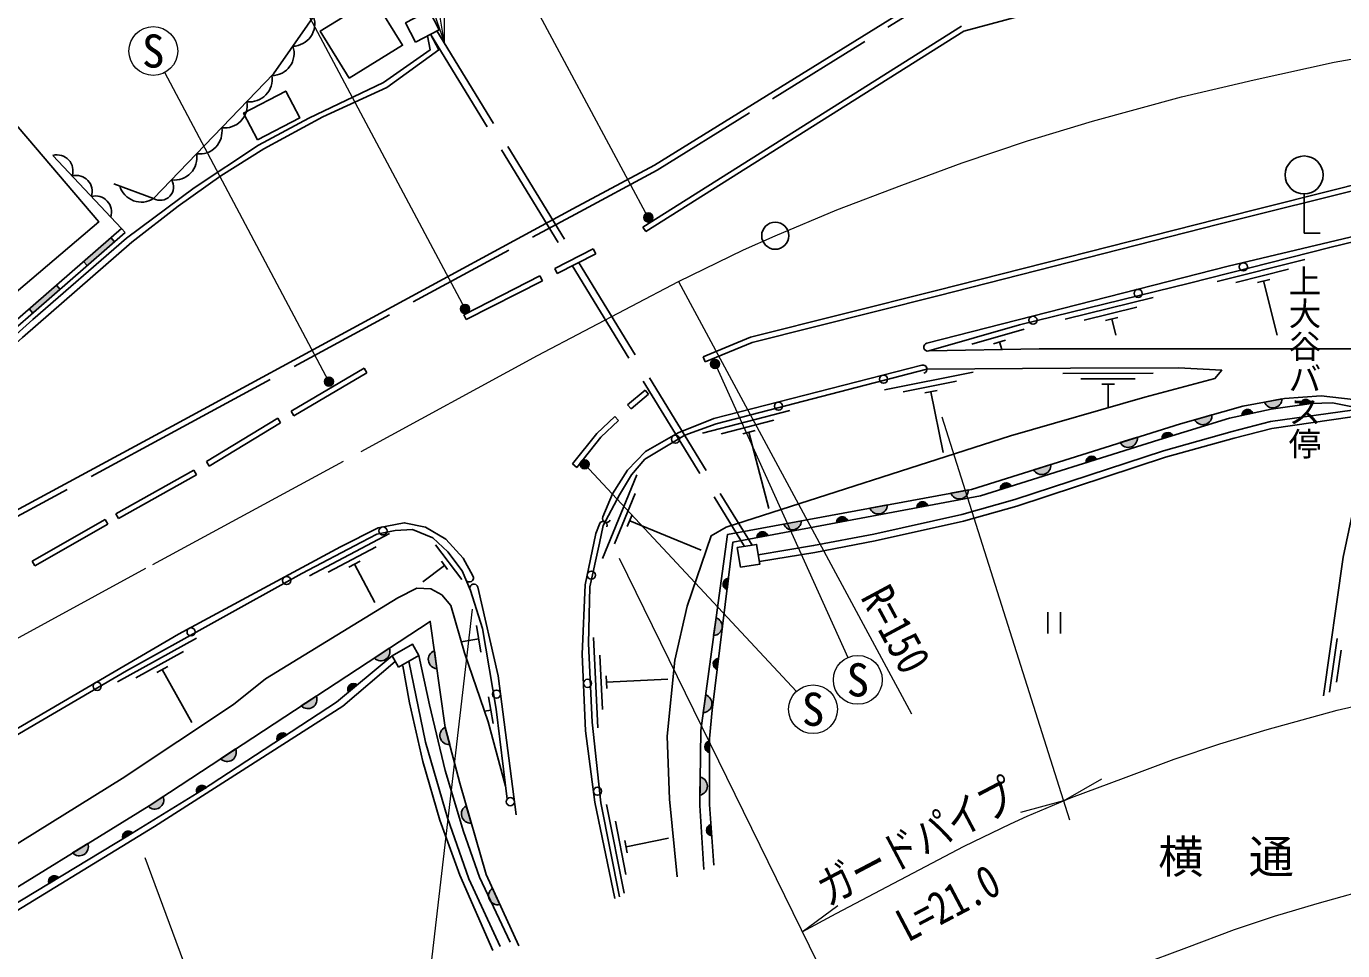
# Model space of a CAD drawing. Units: millimetres at full size, sheet at 1:1000; details may follow other scales. Extents: x 40000 to 680000, y 20000 to 380000.
# Drawn here: x 324047 to 396834, y 260984 to 312111 of the extents above; entities that cross this region are included whole.
import ezdxf
from ezdxf.enums import TextEntityAlignment as Align

# ---------------------------------------------------------------- set-up
doc = ezdxf.new("R2010")
doc.units = ezdxf.units.MM
doc.header["$LTSCALE"] = 1000
doc.linetypes.add('CHAIN', pattern=[18.5, 12, -1.5, 3.5, -1.5])
doc.linetypes.add('DASHED', pattern=[7.5, 6, -1.5])
for name, color, linetype, lineweight in [('M-BGD', 7, 'Continuous', 25), ('M-BMK', 2, 'CHAIN', 13), ('M-BMK-SRVR', 3, 'Continuous', 25), ('M-STR-HTXT', 7, 'Continuous', 13), ('M-STR-STRC', 7, 'Continuous', 25)]:
    doc.layers.add(name, color=color, linetype=linetype, lineweight=lineweight)
doc.layers.add('M-BMK-HTXT', color=7, linetype='Continuous')
doc.styles.add('@ＭＳ ゴシック', font='')
doc.styles.add('ＭＳ ゴシック', font='')
doc.styles.get('@ＭＳ ゴシック').set_extended_font_data('@MS Gothic')
doc.styles.get('ＭＳ ゴシック').set_extended_font_data('MS Gothic')

# ---------------------------------------------------------------- blocks, each defined once
blk = doc.blocks.new('open_arrow')
at = {"color": 0, "linetype": 'Continuous', "lineweight": -2}
blk.add_lwpolyline([(7.5, 1.25), (0, 0), (7.5, -1.25)], dxfattribs=at)

msp = doc.modelspace()

# ---------------------------------------------------------------- hatches: boundary and pattern name
at = {"layer": 'M-BGD'}
for points in [[(328925, 300192), (328723, 300422), (327216, 299108), (327417, 298877)], [(324202, 296478), (324403, 296248), (325910, 297562), (325709, 297793)], [(393477, 291507, -0.82183), (392503, 291326)], [(395094, 291252), (394475, 291163, -0.84072)], [(389608, 290622, -0.82183), (388655, 290353)], [(391263, 290590), (391875, 290720, 0.84072)], [(385481, 289381, -0.82183), (384536, 289084)], [(386845, 289291), (387443, 289476, 0.84072)], [(383235, 288162), (382637, 287975, -0.84072)], [(380693, 287877, -0.82183), (379748, 287580)], [(378507, 286682), (377910, 286496, -0.84072)], [(376144, 286468, -0.82183), (375170, 286288)], [(371657, 285638, -0.82183), (370683, 285458)], [(373288, 285490), (373903, 285606, 0.84072)], [(366909, 284760, -0.82183), (365935, 284580)], [(368850, 284659), (369465, 284774, 0.84072)], [(365057, 283948), (364442, 283833, -0.84072)], [(362797, 280960), (362874, 281581, 0.84072)], [(362188, 279396, -0.82183), (362053, 278414)], [(344119, 277713, -0.82183), (343290, 277170)], [(346751, 276586, -0.82183), (346613, 277567)], [(362329, 277160), (362252, 276539, -0.84072)], [(342348, 275686), (341868, 275284, -0.84072)], [(340080, 275065, -0.82183), (339252, 274522)], [(361614, 275131, -0.82183), (361482, 274149)], [(337922, 272584), (338446, 272926, 0.84072)], [(347456, 272383, -0.82183), (347204, 273341)], [(361825, 272579), (361823, 271953, -0.84072)], [(335621, 272141, -0.82183), (334792, 271597)], [(333473, 269689), (334006, 270018, 0.84072)], [(361308, 270581, -0.82183), (361291, 269590)], [(331612, 269512, -0.82183), (330783, 268968)], [(348650, 268045, -0.82183), (348377, 268997)], [(361896, 267959), (361942, 267335, -0.84072)], [(329388, 267172), (329924, 267496, 0.84072)], [(327447, 266914, -0.82183), (326604, 266395)], [(325836, 265024), (325301, 264700, -0.84072)], [(350230, 263530, -0.82183), (349819, 264432)]]:
    msp.add_hatch(color=256, dxfattribs=at).paths.add_polyline_path(points)
at = {"layer": 'M-STR-STRC'}
for points in [[(358659, 301656, -1), (358220, 301417, -0.41421), (358320, 301756, -0.41421)], [(348526, 296604, -1), (348087, 296365, -0.41421), (348187, 296704, -0.41421)], [(362354, 293554, -1), (361915, 293315, -0.41421), (362015, 293654, -0.41421)], [(340995, 292577, -1), (340556, 292338, -0.41421), (340656, 292677, -0.41421)], [(355135, 288012, -1), (354696, 287773, -0.41421), (354796, 288112, -0.41421)]]:
    msp.add_hatch(color=256, dxfattribs=at).paths.add_polyline_path(points)

# ---------------------------------------------------------------- linework, layer by layer
at = {"layer": 'M-BGD'}
for p, q in [((375886, 311850), (391176, 315955)), ((358144, 301011), (375765, 312128)), ((358304, 300757), (375886, 311850)), ((389914, 301451), (407581, 305883)), ((389987, 301160), (407652, 305591)), ((329306, 300930), (325518, 304975)), ((394705, 302839), (394705, 300664)), ((374368, 297492), (389914, 301451)), ((318173, 291220), (329306, 300930)), ((318374, 290989), (329507, 300699)), ((329507, 300699), (329306, 300930)), ((358144, 301011), (358304, 300757)), ((374441, 297201), (389987, 301160)), ((394705, 300664), (395594, 300664)), ((328723, 300422), (328925, 300192)), ((353262, 298712), (355398, 299795)), ((353398, 298445), (355533, 299527)), ((355398, 299795), (355533, 299527)), ((394737, 299221), (389890, 297992)), ((327216, 299108), (327417, 298877)), ((353262, 298712), (353398, 298445)), ((393841, 298685), (390933, 297947)), ((325709, 297793), (325910, 297562)), ((348237, 296158), (352445, 298308)), ((348374, 295891), (352581, 298041)), ((352445, 298308), (352581, 298041)), ((392800, 298111), (392122, 297939)), ((392461, 298025), (393220, 295034)), ((364097, 294914), (374368, 297492)), ((364191, 294628), (374441, 297201)), ((386347, 297107), (381493, 295909)), ((324202, 296478), (324403, 296248)), ((385448, 296576), (382536, 295858)), ((348237, 296158), (348374, 295891)), ((384404, 296010), (383724, 295842)), ((384064, 295926), (384283, 295035)), ((361464, 293832), (364097, 294914)), ((379217, 295355), (376333, 294526)), ((361578, 293555), (364191, 294628)), ((378194, 294749), (377522, 294555)), ((377858, 294652), (377979, 294233)), ((361464, 293832), (361578, 293555)), ((338692, 290828), (342729, 293204)), ((338844, 290570), (342881, 292945)), ((342729, 293204), (342881, 292945)), ((376404, 292973), (371499, 292000)), ((386363, 292918), (381363, 292911)), ((385364, 292617), (382364, 292613)), ((357296, 291175), (358259, 291989)), ((358259, 291989), (358453, 291759)), ((375481, 292484), (372539, 291900)), ((374412, 291966), (373725, 291830)), ((374068, 291898), (374736, 288536)), ((384214, 292315), (383514, 292314)), ((383864, 292315), (383866, 291015)), ((357296, 291175), (357490, 290946)), ((357490, 290946), (358453, 291759)), ((393477, 291507), (392503, 291326)), ((394475, 291163), (395094, 291252)), ((396275, 291289), (397371, 291060)), ((334001, 288046), (337948, 290432)), ((337948, 290432), (338104, 290175)), ((338692, 290828), (338844, 290570)), ((355595, 289586), (356587, 290535)), ((356587, 290535), (356794, 290318)), ((366272, 290870), (361433, 289610)), ((389608, 290622), (388655, 290353)), ((391263, 290590), (391875, 290720)), ((334156, 287789), (338104, 290175)), ((355817, 289383), (356794, 290318)), ((365380, 290328), (362477, 289572)), ((364343, 289748), (363665, 289572)), ((354247, 287903), (355595, 289586)), ((354481, 287716), (355817, 289383)), ((364004, 289660), (365102, 285442)), ((385481, 289381), (384536, 289084)), ((386845, 289291), (387443, 289476)), ((328995, 285150), (333312, 287570)), ((333312, 287570), (333459, 287308)), ((334001, 288046), (334156, 287789)), ((354247, 287903), (354481, 287716)), ((380693, 287877), (379748, 287580)), ((382637, 287975), (383235, 288162)), ((329142, 284889), (333459, 287308)), ((357813, 287306), (355902, 282685)), ((357708, 286267), (356562, 283495)), ((376144, 286468), (375170, 286288)), ((377910, 286496), (378507, 286682)), ((371657, 285638), (370683, 285458)), ((373288, 285490), (373903, 285606)), ((324371, 282535), (328408, 284832)), ((328408, 284832), (328556, 284571)), ((328995, 285150), (329142, 284889)), ((357546, 285090), (357278, 284443)), ((357412, 284766), (361360, 283134)), ((366909, 284760), (365935, 284580)), ((368850, 284659), (369465, 284774)), ((324519, 282274), (328556, 284571)), ((344131, 284052), (339705, 281725)), ((364442, 283833), (365057, 283948)), ((343385, 283321), (340730, 281925)), ((348129, 281522), (346681, 283435)), ((324371, 282535), (324519, 282274)), ((342507, 282520), (341887, 282195)), ((347335, 282074), (346997, 282521)), ((342197, 282357), (343312, 280236)), ((347166, 282298), (345970, 281392)), ((362797, 280960), (362874, 281581)), ((380525, 279704), (380525, 278530)), ((381225, 279704), (381225, 278530)), ((349187, 277495), (348937, 278974)), ((362188, 279396), (362053, 278414)), ((333459, 278274), (329085, 275851)), ((349062, 278234), (348098, 278071)), ((355410, 278312), (355648, 273318)), ((396529, 278248), (396111, 275277)), ((332730, 277527), (330105, 276073)), ((344119, 277713), (343290, 277170)), ((346751, 276586), (346613, 277567)), ((355757, 277328), (355900, 274331)), ((396742, 277612), (396491, 275830)), ((331869, 276707), (331257, 276368)), ((362252, 276539), (362329, 277160)), ((331563, 276538), (333192, 273597)), ((356112, 276194), (356145, 275494)), ((356128, 275844), (359528, 276006)), ((341868, 275284), (342348, 275686)), ((340080, 275065), (339252, 274522)), ((349855, 273552), (349604, 275031)), ((361614, 275131), (361482, 274149)), ((349730, 274292), (349385, 274233)), ((347456, 272383), (347204, 273341)), ((337922, 272584), (338446, 272926)), ((361823, 271953), (361825, 272579)), ((335621, 272141), (334792, 271597)), ((361308, 270581), (361291, 269590)), ((331612, 269512), (330783, 268968)), ((333473, 269689), (334006, 270018)), ((348650, 268045), (348377, 268997)), ((356136, 269073), (357104, 264168)), ((356624, 268150), (357205, 265207)), ((361942, 267335), (361896, 267959)), ((329388, 267172), (329924, 267496)), ((357209, 266737), (359550, 267199)), ((327447, 266914), (326604, 266395)), ((357141, 267080), (357276, 266393)), ((325301, 264700), (325836, 265024)), ((350230, 263530), (349819, 264432))]:
    msp.add_line(p, q, dxfattribs=at)
at = {"layer": 'M-BGD', "linetype": 'DASHED'}
for p, q in [((346399, 311671), (363757, 283343)), ((346746, 311853), (364174, 283411))]:
    msp.add_line(p, q, dxfattribs=at)
at = {"layer": 'M-BGD'}
for points in [[(292692, 271107), (305437, 275669), (314281, 280366), (332109, 289993), (354267, 302007), (358779, 304428), (375659, 314898), (391049, 318868), (407858, 319215), (428527, 319732), (435000, 319156), (438081, 322339)], [(343843, 319607), (341935, 315665), (340542, 313518), (337722, 309481), (331084, 302584), (328881, 303408)], [(318686, 290767), (324398, 295894), (329591, 300395), (333319, 303179), (336885, 305541), (339664, 307036), (343791, 308997), (346377, 310810), (346228, 311581)], [(318875, 290501), (323832, 294892), (329873, 300180), (332437, 302162), (334807, 303848), (337184, 305333), (340451, 307112), (343977, 308726), (346851, 310812), (346399, 311671)], [(373954, 294153), (378958, 295593), (388362, 297913), (396117, 299881), (405879, 302255), (415655, 304579), (418568, 305485), (423955, 307516), (426410, 307861), (428545, 308002), (433990, 307673), (438485, 307290), (442877, 306752), (446176, 306158), (450288, 305208), (453574, 304327), (456225, 303444), (458864, 302317)], [(373843, 294589), (390497, 298838), (402054, 301591), (416599, 305236), (418658, 305847), (423026, 307606)], [(373954, 294153), (380048, 294274), (401817, 294271), (419994, 300001), (423778, 300506), (427820, 300696), (437834, 300691), (441790, 300251), (446538, 299577), (452057, 298210), (457378, 296920)], [(355918, 284975), (356465, 286253), (357289, 287565), (358281, 288587), (360096, 289624), (362061, 290418), (373568, 293369)], [(360035, 265075), (359604, 269363), (359485, 272843), (359905, 277060), (360585, 280040), (361922, 283938), (362746, 284401), (378474, 289452), (385898, 291604), (389772, 292641), (390149, 293088), (387752, 293220), (381792, 293212), (373849, 293153), (362191, 290118), (360457, 289494), (358250, 288163), (357511, 287299), (356838, 286203), (355943, 284505), (355744, 283516), (355197, 281118), (355126, 277973), (355333, 273629), (355812, 269164), (356839, 263961)], [(361519, 265474), (361282, 269012), (361350, 273168), (362080, 278607), (362821, 284004), (376305, 286498), (387867, 290131), (391322, 291105), (393621, 291534), (395651, 291677), (399186, 291269), (402885, 288055)], [(362063, 265715), (361814, 269068), (361825, 272712), (361974, 274284), (363121, 283586), (376801, 286148), (386670, 289237), (390576, 290445), (392876, 290932), (395096, 291252), (396275, 291289)], [(397368, 290888), (392847, 290247), (390728, 289699), (386934, 288640), (378707, 285936), (375779, 285102), (370907, 284017), (367575, 283386), (364522, 282886)], [(397362, 290504), (392922, 289875), (390827, 289334), (387044, 288277), (378818, 285574), (375872, 284734), (370983, 283646), (367641, 283013), (364583, 282512)], [(395779, 275072), (396860, 282755), (398043, 288297), (398544, 289974)], [(247685, 238358), (250205, 237722), (262425, 245374), (262975, 249756), (267927, 251994), (269797, 252822), (278403, 255353), (291624, 258816), (298773, 260970), (303317, 262743), (306996, 264581), (310077, 266470), (320792, 271672), (332461, 278499), (341418, 283318), (343495, 284378), (344948, 284653), (346122, 284409), (347241, 283737), (348198, 282691), (348745, 281716)], [(262872, 245154), (263293, 249494), (270093, 252560), (279928, 255376), (292018, 258564), (298773, 260726), (303101, 262328), (305563, 263477), (307855, 264697), (310326, 266291), (320851, 271352), (329587, 276472), (339277, 281839), (342575, 283573), (343428, 284020), (344443, 284232), (345397, 284275), (346518, 283822), (347355, 283042), (348151, 281990), (348613, 280912), (349270, 278802), (350025, 274342), (350630, 269361)], [(356588, 263877), (355482, 269191), (354970, 273138), (354785, 277378), (354949, 281213), (355536, 284058), (355733, 284584)], [(263989, 249808), (263472, 246033), (265599, 246629), (267605, 246663), (271243, 246063), (278488, 248360), (280354, 249446), (289694, 255864), (300572, 258754), (309051, 258343), (309581, 259287), (318983, 264081), (329346, 270502), (335494, 274599), (337272, 276021), (344583, 280494), (345636, 281034), (346408, 280999), (347017, 280674), (347512, 280072), (348275, 277466), (349588, 273640), (350542, 270088)], [(351129, 268490), (350143, 276178), (349009, 281089)], [(310213, 257482), (320845, 262846), (330832, 269001), (346384, 279199), (347208, 273326), (348015, 270258), (349466, 265202), (351272, 261249)], [(254812, 229758), (256848, 233474), (256271, 234815), (258393, 236730), (261071, 238759), (264348, 240976), (268459, 243297), (273606, 244570), (277522, 245794), (281275, 247185), (287580, 250442), (290974, 252219), (301087, 255433), (311243, 256364), (321664, 262064), (331143, 267855), (341545, 274506), (344446, 276983)], [(344268, 277295), (341198, 274722), (333740, 269853), (329656, 267334), (322368, 262927), (319117, 261105), (310903, 256719)], [(349849, 260991), (348013, 265163), (346919, 268195), (345967, 271454), (345233, 274689), (344873, 276733)], [(345189, 276992), (346119, 272516), (347343, 268331), (348521, 264966), (350243, 261214)], [(350797, 261447), (349114, 265053), (348214, 267580), (347201, 270953), (346334, 274577), (345753, 277314)]]:
    msp.add_lwpolyline(points, dxfattribs=at)
at = {"layer": 'M-BGD', "linetype": 'DASHED'}
msp.add_lwpolyline([(292840, 270825), (305565, 275379), (314430, 280087), (332260, 289715), (354417, 301729), (358938, 304154), (375784, 314604), (391092, 318552), (407865, 318899), (428517, 319416), (435123, 318828), (438425, 322240)], dxfattribs=at)
at = {"layer": 'M-BGD'}
for points in [[(341907, 309243), (344852, 311067), (343241, 313668), (340296, 311844)], [(345575, 311237), (346881, 311924), (346322, 312989), (345015, 312302)], [(336832, 305826), (339164, 307043), (338388, 308529), (336056, 307312)], [(316062, 291108), (328049, 301291), (322743, 307537), (311136, 297678), (313717, 294640), (313288, 294276)], [(363536, 282193), (364607, 282369), (364429, 283453), (363358, 283278)], [(344625, 276670), (345753, 277314), (345396, 277939), (344268, 277295)]]:
    msp.add_lwpolyline(points, close=True, dxfattribs=at)
for centre, radius in [((394705, 303889), 1050), ((391343, 298809), 225), ((385526, 297338), 225), ((379712, 295855), 225), ((371448, 292593), 225), ((365636, 291103), 225), ((359940, 289276), 225), ((343768, 284201), 225), ((355290, 281756), 225), ((338441, 281461), 225), ((333157, 278618), 225), ((355080, 275774), 225), ((327966, 275609), 225), ((350045, 275175), 225), ((350808, 269224), 225), ((355629, 269804), 225)]:
    msp.add_circle(centre, radius, dxfattribs=at)
for centre, radius, start, end in [((338747, 312258), 1250, 271.93616, 18.19636), ((337620, 310616), 1233, 270.3172, 18.59318), ((336393, 309182), 1250, 262.96755, 9.22776), ((335007, 307741), 1250, 262.96755, 9.22776), ((333620, 306300), 1250, 262.96755, 9.22776), ((325740, 304116), 887, 341.72693, 104.50667), ((332233, 304859), 1250, 262.96755, 9.22776), ((326805, 302979), 887, 341.72693, 104.50667), ((331448, 303230), 742, 240.62027, 31.57504), ((330410, 303637), 1250, 196.36602, 302.62622), ((327870, 301841), 887, 341.72693, 104.50667), ((373899, 294371), 225, 104.31309, 284.31309), ((373624, 293151), 225, 284.38546, 104.38546), ((392972, 291513), 505, 201.7265, 359.38469), ((394792, 291154), 318, 18.10344, 178.32117), ((389105, 290582), 505, 206.91852, 4.57671), ((391580, 290602), 318, 21.84788, 182.06562), ((384979, 289326), 505, 208.61609, 6.27428), ((387160, 289331), 318, 27.07664, 187.29437), ((382952, 288016), 318, 27.26888, 187.48661), ((380191, 287822), 505, 208.61609, 6.27428), ((378225, 286537), 318, 27.26888, 187.48661), ((375639, 286474), 505, 201.64904, 359.30723), ((371152, 285644), 505, 201.64904, 359.30723), ((373606, 285494), 318, 20.50201, 180.71974), ((355943, 284505), 225, 339.48493, 159.48493), ((356125, 284886), 225, 156.86899, 336.86899), ((366404, 284766), 505, 201.64904, 359.30723), ((369167, 284663), 318, 20.50201, 180.71974), ((364759, 283837), 318, 20.50201, 180.71974), ((348548, 281606), 225, 209.26252, 29.26252), ((348790, 281038), 225, 13.00954, 193.00954), ((362890, 281263), 318, 92.86102, 253.07875), ((362024, 278919), 505, 273.35037, 71.00856), ((343651, 277523), 505, 224.42528, 22.08347), ((346779, 277090), 505, 109.15238, 266.81057), ((362345, 276843), 318, 92.86102, 253.07875), ((342143, 275443), 318, 49.85317, 210.07091), ((339613, 274875), 505, 224.42528, 22.08347), ((361451, 274653), 505, 273.53639, 71.19458), ((338214, 272709), 318, 43.03078, 203.24851), ((347424, 272887), 505, 115.901, 273.55919), ((361878, 272266), 318, 99.70994, 259.92767), ((335153, 271951), 505, 224.42528, 22.08347), ((333768, 269807), 318, 41.56065, 201.77838), ((361202, 270087), 505, 280.22489, 77.88308), ((331144, 269322), 505, 224.42528, 22.08347), ((348607, 268548), 505, 117.19371, 274.8519), ((361973, 267651), 318, 104.13886, 264.35659), ((329684, 267287), 318, 41.05248, 201.27021), ((326974, 266738), 505, 222.81446, 20.47265), ((325597, 264816), 318, 41.05248, 201.27021), ((350113, 264022), 505, 125.72654, 283.38473)]:
    msp.add_arc(centre, radius, start, end, dxfattribs=at)
at = {"layer": 'M-BMK'}
msp.add_lwpolyline([(320115, 276405), (331044, 282343), (342570, 288594), (352307, 293896), (360113, 298005), (363704, 299748), (365459, 300529), (368868, 301969), (372452, 303316), (375801, 304562), (379409, 305783), (382998, 306857), (387922, 308213), (391933, 309143), (396372, 310126), (400734, 310896)], dxfattribs=at)
at = {"layer": 'M-BMK-SRVR'}
msp.add_circle((365459, 300529), 750, dxfattribs=at)
at = {"layer": 'M-STR-HTXT'}
for p, q in [((358440, 301537), (349616, 317987)), ((348306, 296484), (338853, 314242)), ((340776, 292458), (331699, 309552)), ((360113, 298005), (372985, 274093)), ((362134, 293434), (369469, 277193)), ((374668, 290504), (381727, 268219)), ((354916, 287892), (366630, 275326)), ((356831, 282686), (372124, 251469)), ((348702, 279880), (343713, 236752)), ((381395, 269266), (383525, 270488)), ((381395, 269266), (379023, 268635)), ((330602, 266136), (341966, 235528)), ((366955, 262020), (368927, 263483))]:
    msp.add_line(p, q, dxfattribs=at)
for points in [[(347161, 311176), (344429, 327687), (371048, 327687)], [(366955, 262020), (368827, 263039), (375907, 266766), (378465, 268007), (379389, 268419), (381839, 269454), (384712, 270533), (387514, 271576), (390037, 272429), (392662, 273215), (396527, 274279), (399671, 275009)], [(385545, 260164), (388214, 261167), (390861, 262152), (393074, 262900), (395424, 263603), (398986, 264584), (401882, 265256), (405151, 265980), (407758, 266440), (410872, 266875), (414025, 267217), (418150, 267575), (421471, 267782), (425477, 267856), (430895, 267618), (434558, 267400), (437213, 267138), (441916, 266445), (443778, 266128), (448625, 265120)]]:
    msp.add_lwpolyline(points, dxfattribs=at)
for centre in [(331066, 310744), (370025, 275963), (367550, 274338)]:
    msp.add_circle(centre, 1350, dxfattribs=at)
at = {"layer": 'M-STR-STRC'}
for centre in [(358440, 301537), (348306, 296484), (362134, 293434), (340776, 292458), (354916, 287892)]:
    msp.add_circle(centre, 250, dxfattribs=at)

# ---------------------------------------------------------------- block references
at = {"layer": 'M-STR-HTXT', "xscale": 400, "yscale": 400, "rotation": 99.4}
msp.add_blockref('open_arrow', (347161, 311176), dxfattribs=at)

# ---------------------------------------------------------------- texts
at = {"layer": 'M-BMK-HTXT', "style": '@ＭＳ ゴシック'}
msp.add_text('上大谷バス停', height=1320, rotation=270, dxfattribs=at).set_placement((394723, 298936), align=Align.MIDDLE_LEFT)
at = {"layer": 'M-BMK-HTXT', "style": 'ＭＳ ゴシック'}
msp.add_text('横\u3000通', height=1833, dxfattribs=at).set_placement((390387, 266184), align=Align.MIDDLE_CENTER)
at = {"layer": 'M-STR-HTXT', "style": 'ＭＳ ゴシック'}
for p in [(331066, 310744), (370025, 275963), (367550, 274338)]:
    msp.add_text('S', height=1833, dxfattribs=at).set_placement(p, align=Align.MIDDLE_CENTER)
at = {"layer": 'M-STR-HTXT', "style": 'ＭＳ ゴシック', "width": 0.8}
for s, rotation, p in [('R=150', 298.293, (370842, 278075)), ('ガードパイプ', 27.761, (373940, 265731)), ('L=21.0', 27.761, (375689, 262335))]:
    msp.add_text(s, height=1833, rotation=rotation, dxfattribs=at).set_placement(p, align=Align.BOTTOM_CENTER)

doc.saveas('drawing.dxf')
